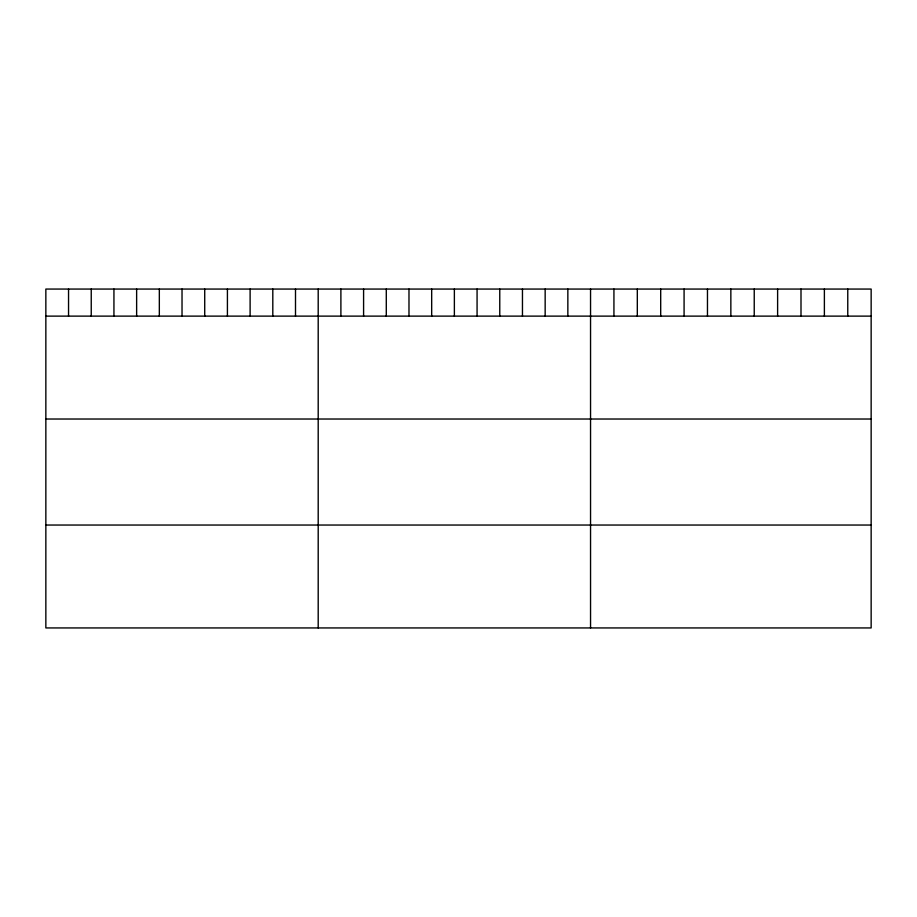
<?xml version="1.0" encoding="UTF-8"?>
<svg xmlns="http://www.w3.org/2000/svg" width="917" height="917" viewBox="0 0 917 917"><rect width="100%" height="100%" fill="white"/><g stroke="black" fill="none" stroke-linecap="round" stroke-linejoin="round"><path stroke-width="1.38" d="M871.15 316.124L871.15 627.939L45.85 627.939L45.85 289.061L871.15 289.061L871.15 316.124L45.85 316.124M45.85 419.023L871.15 419.023M45.85 525.04L871.15 525.04M847.767 289.061L847.767 316.124M824.383 289.061L824.383 316.124M800.999 289.061L800.999 316.124M777.616 289.061L777.616 316.124M754.232 289.061L754.232 316.124M730.849 289.061L730.849 316.124M707.466 289.061L707.466 316.124M684.082 289.061L684.082 316.124M660.698 289.061L660.698 316.124M637.315 289.061L637.315 316.124M613.932 289.061L613.932 316.124M590.548 289.061L590.548 627.939M567.852 289.061L567.852 316.124M545.157 289.061L545.157 316.124M522.461 289.061L522.461 316.124M499.765 289.061L499.765 316.124M477.069 289.061L477.069 316.124M454.373 289.061L454.373 316.124M431.678 289.061L431.678 316.124M408.982 289.061L408.982 316.124M386.286 289.061L386.286 316.124M363.59 289.061L363.59 316.124M340.895 289.061L340.895 316.124M318.199 289.061L318.199 627.939M295.503 289.061L295.503 316.124M272.808 289.061L272.808 316.124M250.112 289.061L250.112 316.124M227.416 289.061L227.416 316.124M204.72 289.061L204.72 316.124M182.025 289.061L182.025 316.124M159.329 289.061L159.329 316.124M136.633 289.061L136.633 316.124M113.937 289.061L113.937 316.124M91.241 289.061L91.241 316.124M68.546 289.061L68.546 316.124"/></g></svg>
